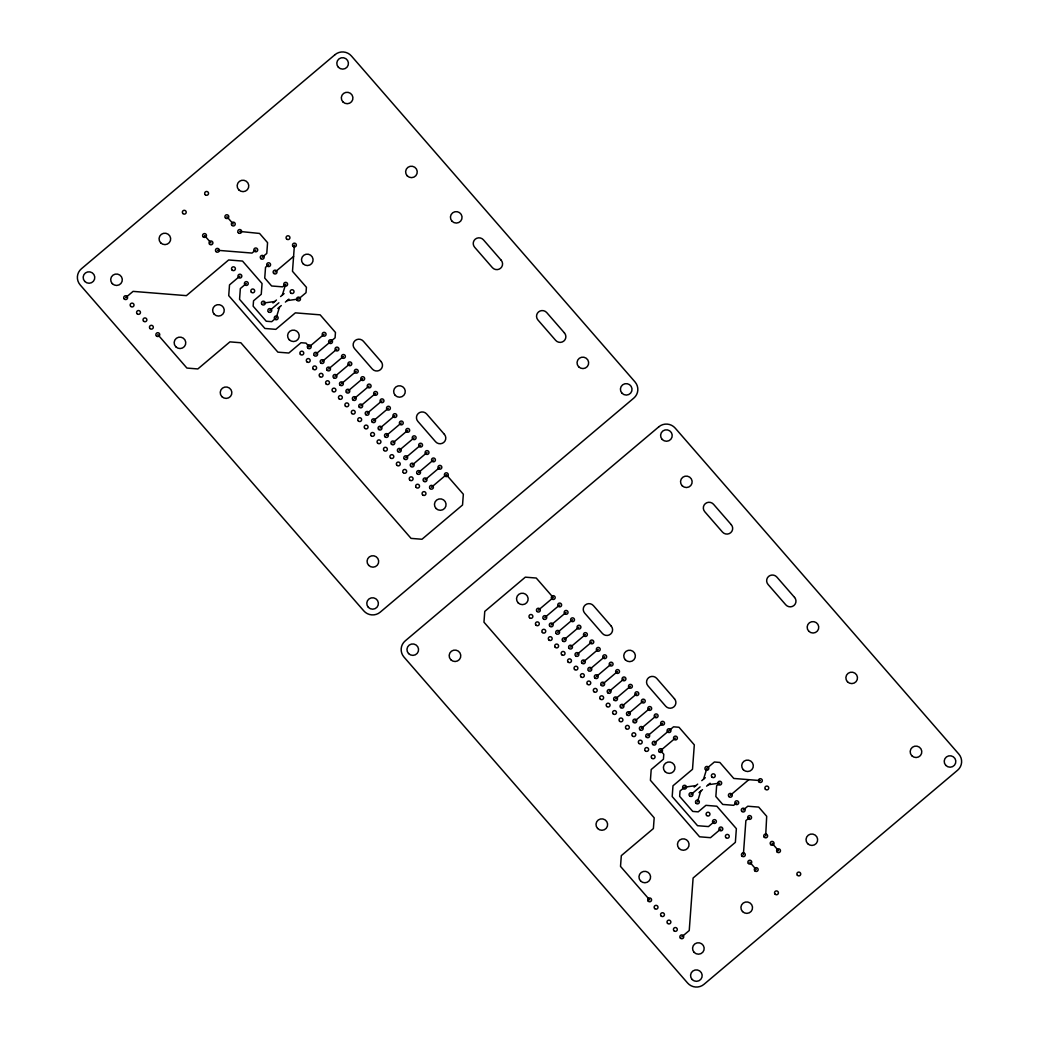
<?xml version="1.0" encoding="UTF-8"?>
<svg xmlns="http://www.w3.org/2000/svg" width="1039" height="1039" viewBox="0 0 1039 1039"><rect width="100%" height="100%" fill="white"/><g stroke="black" fill="none" stroke-linecap="round" stroke-linejoin="round"><path stroke-width="1.5" d="M765.678 835.927L766.691 816.29L758.691 807.095L747.768 806.225L743.197 810.082M294.427 245.061L292.491 271.296L306.427 287.309L306.024 292.686L298.531 299.024L287.154 300.609M743.366 854.759L745.872 820.641L749.626 817.472M282.335 295.076L285.66 284.244L282.556 286.855L271.634 285.985L264.737 278.062L265.529 267.296L268.633 264.672M279.53 307.037L276.205 317.869L271.699 321.674L266.231 321.233L253.139 306.18L253.542 300.803L261.257 294.284L262.049 283.53L242.516 261.075L228.645 259.971L186.384 295.647L133.083 291.375L125.654 297.648M703.546 779.172L706.871 768.341L714.377 762.003L719.832 762.444L733.768 778.458L760.392 780.588M697.416 801.965L700.741 791.134M255.776 249.892L252.022 253.061L217.398 250.282M239.892 276.127L229.515 284.881L228.723 295.647L277.894 352.156L288.816 353.026L301.024 342.714L306.037 343.117L309.245 346.818L324.129 334.246M262.205 257.282L266.776 253.425L267.568 242.658L259.568 233.45L239.723 231.437M246.321 283.517L240.347 288.556L239.554 299.323L264.906 328.467L275.829 329.35L295.362 312.856L320.155 314.843L335.467 332.454L335.078 337.831L315.687 354.208M275.062 272.062L293.595 256.425M272.971 302.985L276.478 300.024M280.582 296.557L284.089 293.595M269.776 310.479L278.881 302.791M277.777 308.518L281.296 305.557M285.387 302.089L288.907 299.128M322.116 361.598L336.987 349.039M328.545 368.988L343.428 356.429M334.974 376.378L349.857 363.819M341.415 383.768L356.286 371.209M347.844 391.171L362.715 378.599M354.273 398.56L369.157 386.001M360.702 405.95L375.586 393.391M367.131 413.34L382.014 400.781M373.572 420.73L388.443 408.171M380.001 428.12L394.872 415.561M386.43 435.51L401.314 422.951M392.859 442.913L407.743 430.341M399.301 450.303L414.171 437.744M405.729 457.692L420.6 445.134M412.158 465.082L427.042 452.523M418.587 472.472L433.471 459.913M425.016 479.862L439.9 467.303M431.458 487.265L446.328 474.693L463.342 494.239L462.537 505.006L421.977 539.254L411.054 538.384L240.84 342.753L229.918 341.87L197.839 368.949L186.916 368.066L157.811 334.61M538.371 610.14L553.255 597.581L536.241 578.035L525.318 577.164L484.758 611.413L483.966 622.179L654.18 817.81L653.388 828.564L621.309 855.642L620.517 866.409L649.635 899.865M544.8 617.53L559.683 604.971M551.228 624.92L566.112 612.361M557.67 632.309L572.541 619.751M564.099 639.712L578.97 627.14M570.528 647.102L585.412 634.543M576.957 654.492L591.84 641.933M583.399 661.882L598.269 649.323M589.827 669.272L604.698 656.713M596.256 676.662L611.14 664.103M602.685 684.065L617.569 671.493M609.114 691.455L623.997 678.896M615.556 698.844L630.426 686.285M621.984 706.234L636.855 693.675M628.413 713.624L643.297 701.065M634.842 721.014L649.726 708.455M641.284 728.404L656.154 715.845M647.713 735.807L662.583 723.248M654.141 743.197L673.532 726.819L678.986 727.261L694.312 744.872L692.506 769.302L672.986 785.796L672.194 796.549L697.546 825.706L708.468 826.576L714.442 821.537M675.454 738.028L660.57 750.587L663.791 754.275L663.427 759.21L651.206 769.522L650.414 780.289L699.585 836.798L710.507 837.681L720.871 828.927M694.169 787.081L697.689 784.12M701.793 780.653L705.299 777.692M690.987 794.575L700.091 786.887M698.987 792.614L702.507 789.653M706.598 786.185L710.118 783.224M730.326 795.303L748.846 779.666M736.768 802.692L733.664 805.316L722.741 804.433L715.845 796.51L716.637 785.744L719.741 783.12L708.364 784.705M681.792 936.827L689.234 930.541L693.104 878.007L735.365 842.343L736.365 828.667L716.845 806.225L705.923 805.342L698.208 811.862L692.74 811.42L679.649 796.368L680.038 790.991L684.558 787.185L695.935 785.601M263.348 303.089L274.725 301.505M226.853 216.657L233.294 224.047M772.107 843.317L778.549 850.707M204.54 235.502L210.969 242.892M749.794 862.162L756.223 869.552M335.026 54.664L81.393 268.789A11.624 11.442 16 0 0 80.198 284.946L363.793 610.88A11.624 11.442 16 0 0 380.183 612.192L633.829 398.08A11.624 11.442 16 0 0 635.011 381.923L351.416 55.989A11.624 11.442 16 0 0 335.026 54.664M658.817 426.808L405.171 640.92A11.624 11.442 16 0 0 403.989 657.077L687.584 983.011A11.624 11.442 16 0 0 703.974 984.336L957.607 770.211A11.624 11.442 16 0 0 958.802 754.054L675.207 428.12A11.624 11.442 16 0 0 658.817 426.808M501.162 260.205L483.434 239.827A5.818 5.715 16 0 0 475.239 239.178A5.818 5.715 16 0 0 474.641 247.243L492.369 267.62A5.818 5.715 16 0 0 500.564 268.27A5.818 5.715 16 0 0 501.162 260.205M564.463 332.961L546.735 312.583A5.818 5.715 16 0 0 538.54 311.934A5.818 5.715 16 0 0 537.955 319.999L555.67 340.376A5.818 5.715 16 0 0 563.865 341.026A5.818 5.715 16 0 0 564.463 332.961M731.261 524.656L713.533 504.279A5.818 5.715 16 0 0 705.338 503.629A5.818 5.715 16 0 0 704.754 511.708L722.469 532.072A5.818 5.715 16 0 0 730.664 532.734A5.818 5.715 16 0 0 731.261 524.656M794.562 597.412L776.834 577.035A5.818 5.715 16 0 0 768.652 576.385A5.818 5.715 16 0 0 768.055 584.45L785.783 604.828A5.818 5.715 16 0 0 793.965 605.49A5.818 5.715 16 0 0 794.562 597.412M381.079 361.572L363.351 341.208A5.818 5.715 16 0 0 355.156 340.545A5.818 5.715 16 0 0 354.559 348.623L372.287 368.988A5.818 5.715 16 0 0 380.482 369.65A5.818 5.715 16 0 0 381.079 361.572M444.38 434.328L426.652 413.964A5.818 5.715 16 0 0 418.457 413.301A5.818 5.715 16 0 0 417.873 421.379L435.588 441.744A5.818 5.715 16 0 0 443.783 442.406A5.818 5.715 16 0 0 444.38 434.328M611.179 626.036L593.451 605.659A5.818 5.715 16 0 0 585.256 604.997A5.818 5.715 16 0 0 584.658 613.075L602.386 633.452A5.818 5.715 16 0 0 610.581 634.102A5.818 5.715 16 0 0 611.179 626.036M674.48 698.779L656.752 678.415A5.818 5.715 16 0 0 648.557 677.753A5.818 5.715 16 0 0 647.972 685.831L665.687 706.208A5.818 5.715 16 0 0 673.882 706.858A5.818 5.715 16 0 0 674.48 698.779M444.926 476.005A1.935 1.909 16 0 0 448.186 475.252A1.935 1.909 16 0 0 445.874 472.836A1.935 1.909 16 0 0 444.926 476.005M322.726 335.558A1.935 1.909 16 0 0 325.986 334.805A1.935 1.909 16 0 0 323.674 332.389A1.935 1.909 16 0 0 322.726 335.558M329.155 342.948A1.935 1.909 16 0 0 332.415 342.195A1.935 1.909 16 0 0 330.103 339.779A1.935 1.909 16 0 0 329.155 342.948M274.803 319.168A1.935 1.909 16 0 0 278.062 318.428A1.935 1.909 16 0 0 275.751 316.012A1.935 1.909 16 0 0 274.803 319.168M268.374 311.778A1.935 1.909 16 0 0 271.634 311.038A1.935 1.909 16 0 0 269.322 308.622A1.935 1.909 16 0 0 268.374 311.778M261.945 304.388A1.935 1.909 16 0 0 265.205 303.635A1.935 1.909 16 0 0 262.893 301.219A1.935 1.909 16 0 0 261.945 304.388M284.257 285.543A1.935 1.909 16 0 0 287.517 284.803A1.935 1.909 16 0 0 285.206 282.387A1.935 1.909 16 0 0 284.257 285.543M297.128 300.336A1.935 1.909 16 0 0 300.388 299.583A1.935 1.909 16 0 0 298.076 297.167A1.935 1.909 16 0 0 297.128 300.336M225.45 217.956A1.935 1.909 16 0 0 228.71 217.216A1.935 1.909 16 0 0 226.398 214.8A1.935 1.909 16 0 0 225.45 217.956M231.892 225.359A1.935 1.909 16 0 0 235.152 224.606A1.935 1.909 16 0 0 232.84 222.19A1.935 1.909 16 0 0 231.892 225.359M238.321 232.749A1.935 1.909 16 0 0 241.58 231.996A1.935 1.909 16 0 0 239.269 229.58A1.935 1.909 16 0 0 238.321 232.749M203.137 236.801A1.935 1.909 16 0 0 206.397 236.048A1.935 1.909 16 0 0 204.086 233.632A1.935 1.909 16 0 0 203.137 236.801M215.995 251.581A1.935 1.909 16 0 0 219.255 250.841A1.935 1.909 16 0 0 216.943 248.425A1.935 1.909 16 0 0 215.995 251.581M209.566 244.191A1.935 1.909 16 0 0 212.826 243.451A1.935 1.909 16 0 0 210.514 241.035A1.935 1.909 16 0 0 209.566 244.191M273.66 273.374A1.935 1.909 16 0 0 276.919 272.621A1.935 1.909 16 0 0 274.608 270.205A1.935 1.909 16 0 0 273.66 273.374M267.231 265.984A1.935 1.909 16 0 0 270.491 265.231A1.935 1.909 16 0 0 268.179 262.815A1.935 1.909 16 0 0 267.231 265.984M260.802 258.581A1.935 1.909 16 0 0 264.062 257.841A1.935 1.909 16 0 0 261.75 255.425A1.935 1.909 16 0 0 260.802 258.581M254.373 251.191A1.935 1.909 16 0 0 257.633 250.451A1.935 1.909 16 0 0 255.321 248.035A1.935 1.909 16 0 0 254.373 251.191M238.489 277.426A1.935 1.909 16 0 0 241.749 276.673A1.935 1.909 16 0 0 239.438 274.257A1.935 1.909 16 0 0 238.489 277.426M251.347 292.206A1.935 1.909 16 0 0 254.607 291.465A1.935 1.909 16 0 0 252.295 289.05A1.935 1.909 16 0 0 251.347 292.206M244.918 284.816A1.935 1.909 16 0 0 248.178 284.076A1.935 1.909 16 0 0 245.866 281.66A1.935 1.909 16 0 0 244.918 284.816M438.497 468.615A1.935 1.909 16 0 0 441.757 467.862A1.935 1.909 16 0 0 439.445 465.446A1.935 1.909 16 0 0 438.497 468.615M432.068 461.225A1.935 1.909 16 0 0 435.328 460.472A1.935 1.909 16 0 0 433.016 458.056A1.935 1.909 16 0 0 432.068 461.225M425.639 453.822A1.935 1.909 16 0 0 428.899 453.082A1.935 1.909 16 0 0 426.587 450.666A1.935 1.909 16 0 0 425.639 453.822M419.198 446.432A1.935 1.909 16 0 0 422.457 445.692A1.935 1.909 16 0 0 420.146 443.276A1.935 1.909 16 0 0 419.198 446.432M412.769 439.042A1.935 1.909 16 0 0 416.029 438.289A1.935 1.909 16 0 0 413.717 435.873A1.935 1.909 16 0 0 412.769 439.042M406.34 431.653A1.935 1.909 16 0 0 409.6 430.899A1.935 1.909 16 0 0 407.288 428.484A1.935 1.909 16 0 0 406.34 431.653M399.911 424.263A1.935 1.909 16 0 0 403.171 423.509A1.935 1.909 16 0 0 400.859 421.094A1.935 1.909 16 0 0 399.911 424.263M393.469 416.873A1.935 1.909 16 0 0 396.729 416.12A1.935 1.909 16 0 0 394.417 413.704A1.935 1.909 16 0 0 393.469 416.873M387.04 409.47A1.935 1.909 16 0 0 390.3 408.73A1.935 1.909 16 0 0 387.989 406.314A1.935 1.909 16 0 0 387.04 409.47M380.612 402.08A1.935 1.909 16 0 0 383.872 401.34A1.935 1.909 16 0 0 381.56 398.924A1.935 1.909 16 0 0 380.612 402.08M374.183 394.69A1.935 1.909 16 0 0 377.443 393.937A1.935 1.909 16 0 0 375.131 391.521A1.935 1.909 16 0 0 374.183 394.69M367.754 387.3A1.935 1.909 16 0 0 371.014 386.547A1.935 1.909 16 0 0 368.702 384.131A1.935 1.909 16 0 0 367.754 387.3M361.312 379.91A1.935 1.909 16 0 0 364.572 379.157A1.935 1.909 16 0 0 362.26 376.741A1.935 1.909 16 0 0 361.312 379.91M354.883 372.52A1.935 1.909 16 0 0 358.143 371.767A1.935 1.909 16 0 0 355.832 369.352A1.935 1.909 16 0 0 354.883 372.52M348.455 365.118A1.935 1.909 16 0 0 351.714 364.377A1.935 1.909 16 0 0 349.403 361.962A1.935 1.909 16 0 0 348.455 365.118M342.026 357.728A1.935 1.909 16 0 0 345.286 356.987A1.935 1.909 16 0 0 342.974 354.572A1.935 1.909 16 0 0 342.026 357.728M335.584 350.338A1.935 1.909 16 0 0 338.844 349.598A1.935 1.909 16 0 0 336.532 347.182A1.935 1.909 16 0 0 335.584 350.338M293.024 246.36A1.935 1.909 16 0 0 296.284 245.62A1.935 1.909 16 0 0 293.972 243.204A1.935 1.909 16 0 0 293.024 246.36M307.843 348.117A1.935 1.909 16 0 0 311.103 347.364A1.935 1.909 16 0 0 308.791 344.948A1.935 1.909 16 0 0 307.843 348.117M430.055 488.564A1.935 1.909 16 0 0 433.315 487.811A1.935 1.909 16 0 0 431.003 485.395A1.935 1.909 16 0 0 430.055 488.564M423.613 481.174A1.935 1.909 16 0 0 426.873 480.421A1.935 1.909 16 0 0 424.561 478.005A1.935 1.909 16 0 0 423.613 481.174M417.184 473.784A1.935 1.909 16 0 0 420.444 473.031A1.935 1.909 16 0 0 418.133 470.615A1.935 1.909 16 0 0 417.184 473.784M410.756 466.381A1.935 1.909 16 0 0 414.016 465.641A1.935 1.909 16 0 0 411.704 463.225A1.935 1.909 16 0 0 410.756 466.381M404.327 458.991A1.935 1.909 16 0 0 407.587 458.251A1.935 1.909 16 0 0 405.275 455.835A1.935 1.909 16 0 0 404.327 458.991M397.898 451.601A1.935 1.909 16 0 0 401.145 450.861A1.935 1.909 16 0 0 398.846 448.445A1.935 1.909 16 0 0 397.898 451.601M391.456 444.211A1.935 1.909 16 0 0 394.716 443.458A1.935 1.909 16 0 0 392.404 441.043A1.935 1.909 16 0 0 391.456 444.211M385.027 436.822A1.935 1.909 16 0 0 388.287 436.068A1.935 1.909 16 0 0 385.976 433.653A1.935 1.909 16 0 0 385.027 436.822M378.599 429.432A1.935 1.909 16 0 0 381.858 428.678A1.935 1.909 16 0 0 379.547 426.263A1.935 1.909 16 0 0 378.599 429.432M372.17 422.042A1.935 1.909 16 0 0 375.43 421.289A1.935 1.909 16 0 0 373.118 418.873A1.935 1.909 16 0 0 372.17 422.042M365.728 414.639A1.935 1.909 16 0 0 368.988 413.899A1.935 1.909 16 0 0 366.676 411.483A1.935 1.909 16 0 0 365.728 414.639M359.299 407.249A1.935 1.909 16 0 0 362.559 406.509A1.935 1.909 16 0 0 360.247 404.093A1.935 1.909 16 0 0 359.299 407.249M352.87 399.859A1.935 1.909 16 0 0 356.13 399.106A1.935 1.909 16 0 0 353.818 396.69A1.935 1.909 16 0 0 352.87 399.859M346.442 392.469A1.935 1.909 16 0 0 349.701 391.716A1.935 1.909 16 0 0 347.39 389.3A1.935 1.909 16 0 0 346.442 392.469M340.013 385.079A1.935 1.909 16 0 0 343.26 384.326A1.935 1.909 16 0 0 340.961 381.91A1.935 1.909 16 0 0 340.013 385.079M333.571 377.689A1.935 1.909 16 0 0 336.831 376.936A1.935 1.909 16 0 0 334.519 374.521A1.935 1.909 16 0 0 333.571 377.689M327.142 370.287A1.935 1.909 16 0 0 330.402 369.546A1.935 1.909 16 0 0 328.09 367.131A1.935 1.909 16 0 0 327.142 370.287M320.713 362.897A1.935 1.909 16 0 0 323.973 362.156A1.935 1.909 16 0 0 321.661 359.741A1.935 1.909 16 0 0 320.713 362.897M314.285 355.507A1.935 1.909 16 0 0 317.544 354.767A1.935 1.909 16 0 0 315.233 352.351A1.935 1.909 16 0 0 314.285 355.507M306.843 361.793A1.935 1.909 16 0 0 310.103 361.04A1.935 1.909 16 0 0 307.791 358.624A1.935 1.909 16 0 0 306.843 361.793M313.271 369.183A1.935 1.909 16 0 0 316.531 368.429A1.935 1.909 16 0 0 314.22 366.014A1.935 1.909 16 0 0 313.271 369.183M319.7 376.573A1.935 1.909 16 0 0 322.96 375.819A1.935 1.909 16 0 0 320.648 373.404A1.935 1.909 16 0 0 319.7 376.573M326.129 383.962A1.935 1.909 16 0 0 329.389 383.222A1.935 1.909 16 0 0 327.09 380.806A1.935 1.909 16 0 0 326.129 383.962M332.571 391.352A1.935 1.909 16 0 0 335.831 390.612A1.935 1.909 16 0 0 333.519 388.196A1.935 1.909 16 0 0 332.571 391.352M339 398.742A1.935 1.909 16 0 0 342.26 398.002A1.935 1.909 16 0 0 339.948 395.586A1.935 1.909 16 0 0 339 398.742M345.429 406.145A1.935 1.909 16 0 0 348.688 405.392A1.935 1.909 16 0 0 346.377 402.976A1.935 1.909 16 0 0 345.429 406.145M351.857 413.535A1.935 1.909 16 0 0 355.117 412.782A1.935 1.909 16 0 0 352.805 410.366A1.935 1.909 16 0 0 351.857 413.535M358.299 420.925A1.935 1.909 16 0 0 361.559 420.172A1.935 1.909 16 0 0 359.247 417.756A1.935 1.909 16 0 0 358.299 420.925M364.728 428.315A1.935 1.909 16 0 0 367.988 427.561A1.935 1.909 16 0 0 365.676 425.146A1.935 1.909 16 0 0 364.728 428.315M371.157 435.705A1.935 1.909 16 0 0 374.417 434.964A1.935 1.909 16 0 0 372.105 432.549A1.935 1.909 16 0 0 371.157 435.705M377.586 443.095A1.935 1.909 16 0 0 380.845 442.354A1.935 1.909 16 0 0 378.534 439.939A1.935 1.909 16 0 0 377.586 443.095M384.014 450.497A1.935 1.909 16 0 0 387.274 449.744A1.935 1.909 16 0 0 384.962 447.328A1.935 1.909 16 0 0 384.014 450.497M390.456 457.887A1.935 1.909 16 0 0 393.716 457.134A1.935 1.909 16 0 0 391.404 454.718A1.935 1.909 16 0 0 390.456 457.887M396.885 465.277A1.935 1.909 16 0 0 400.145 464.524A1.935 1.909 16 0 0 397.833 462.108A1.935 1.909 16 0 0 396.885 465.277M403.314 472.667A1.935 1.909 16 0 0 406.574 471.914A1.935 1.909 16 0 0 404.262 469.498A1.935 1.909 16 0 0 403.314 472.667M409.743 480.057A1.935 1.909 16 0 0 413.002 479.317A1.935 1.909 16 0 0 410.691 476.901A1.935 1.909 16 0 0 409.743 480.057M416.184 487.447A1.935 1.909 16 0 0 419.444 486.707A1.935 1.909 16 0 0 417.133 484.291A1.935 1.909 16 0 0 416.184 487.447M422.613 494.85A1.935 1.909 16 0 0 425.873 494.096A1.935 1.909 16 0 0 423.561 491.681A1.935 1.909 16 0 0 422.613 494.85M156.408 335.922A1.935 1.909 16 0 0 159.668 335.168A1.935 1.909 16 0 0 157.357 332.753A1.935 1.909 16 0 0 156.408 335.922M143.538 321.129A1.935 1.909 16 0 0 146.798 320.389A1.935 1.909 16 0 0 144.486 317.973A1.935 1.909 16 0 0 143.538 321.129M137.109 313.739A1.935 1.909 16 0 0 140.369 312.999A1.935 1.909 16 0 0 138.057 310.583A1.935 1.909 16 0 0 137.109 313.739M124.251 298.959A1.935 1.909 16 0 0 127.511 298.206A1.935 1.909 16 0 0 125.2 295.79A1.935 1.909 16 0 0 124.251 298.959M286.595 238.97A1.935 1.909 16 0 0 289.855 238.23A1.935 1.909 16 0 0 287.543 235.814A1.935 1.909 16 0 0 286.595 238.97M130.68 306.349A1.935 1.909 16 0 0 133.94 305.596A1.935 1.909 16 0 0 131.628 303.18A1.935 1.909 16 0 0 130.68 306.349M149.98 328.519A1.935 1.909 16 0 0 153.24 327.779A1.935 1.909 16 0 0 150.928 325.363A1.935 1.909 16 0 0 149.98 328.519M300.414 354.403A1.935 1.909 16 0 0 303.674 353.65A1.935 1.909 16 0 0 301.362 351.234A1.935 1.909 16 0 0 300.414 354.403M232.048 270.036A1.935 1.909 16 0 0 235.308 269.283A1.935 1.909 16 0 0 232.996 266.867A1.935 1.909 16 0 0 232.048 270.036M182.877 213.515A1.935 1.909 16 0 0 186.137 212.774A1.935 1.909 16 0 0 183.825 210.359A1.935 1.909 16 0 0 182.877 213.515M205.203 194.683A1.935 1.909 16 0 0 208.462 193.929A1.935 1.909 16 0 0 206.151 191.514A1.935 1.909 16 0 0 205.203 194.683M290.686 292.933A1.935 1.909 16 0 0 293.946 292.193A1.935 1.909 16 0 0 291.634 289.777A1.935 1.909 16 0 0 290.686 292.933M436.055 508.487A5.818 5.715 16 0 0 445.835 506.24A5.818 5.715 16 0 0 438.9 498.993A5.818 5.715 16 0 0 436.055 508.487M368.676 565.359A5.818 5.715 16 0 0 378.456 563.112A5.818 5.715 16 0 0 371.52 555.865A5.818 5.715 16 0 0 368.676 565.359M221.839 396.599A5.818 5.715 16 0 0 231.619 394.352A5.818 5.715 16 0 0 224.684 387.105A5.818 5.715 16 0 0 221.839 396.599M289.206 339.727A5.818 5.715 16 0 0 298.985 337.48A5.818 5.715 16 0 0 292.05 330.233A5.818 5.715 16 0 0 289.206 339.727M214.242 314.259A5.818 5.715 16 0 0 224.021 312.012A5.818 5.715 16 0 0 217.099 304.765A5.818 5.715 16 0 0 214.242 314.259M175.76 346.74A5.818 5.715 16 0 0 185.539 344.493A5.818 5.715 16 0 0 178.604 337.246A5.818 5.715 16 0 0 175.76 346.74M160.655 242.814A5.818 5.715 16 0 0 170.435 240.58A5.818 5.715 16 0 0 163.5 233.333A5.818 5.715 16 0 0 160.655 242.814M112.303 283.647A5.818 5.715 16 0 0 122.083 281.4A5.818 5.715 16 0 0 115.147 274.153A5.818 5.715 16 0 0 112.303 283.647M238.762 189.838A5.818 5.715 16 0 0 248.542 187.591A5.818 5.715 16 0 0 241.606 180.344A5.818 5.715 16 0 0 238.762 189.838M303.089 263.75A5.818 5.715 16 0 0 312.856 261.516A5.818 5.715 16 0 0 305.934 254.269A5.818 5.715 16 0 0 303.089 263.75M407.236 175.838A5.818 5.715 16 0 0 417.016 173.591A5.818 5.715 16 0 0 410.08 166.344A5.818 5.715 16 0 0 407.236 175.838M342.922 101.913A5.818 5.715 16 0 0 352.702 99.666A5.818 5.715 16 0 0 345.766 92.419A5.818 5.715 16 0 0 342.922 101.913M578.645 366.767A5.818 5.715 16 0 0 588.425 364.52A5.818 5.715 16 0 0 581.502 357.273A5.818 5.715 16 0 0 578.645 366.767M452.043 221.255A5.818 5.715 16 0 0 461.823 219.008A5.818 5.715 16 0 0 454.887 211.761A5.818 5.715 16 0 0 452.043 221.255M395.262 395.391A5.818 5.715 16 0 0 405.041 393.145A5.818 5.715 16 0 0 398.106 385.898A5.818 5.715 16 0 0 395.262 395.391M338.415 67.314A5.818 5.715 16 0 0 348.195 65.067A5.818 5.715 16 0 0 341.26 57.82A5.818 5.715 16 0 0 338.415 67.314M622.023 393.262A5.818 5.715 16 0 0 631.803 391.015A5.818 5.715 16 0 0 624.868 383.768A5.818 5.715 16 0 0 622.023 393.262M368.377 607.373A5.818 5.715 16 0 0 378.157 605.14A5.818 5.715 16 0 0 371.222 597.893A5.818 5.715 16 0 0 368.377 607.373M84.769 281.439A5.818 5.715 16 0 0 94.549 279.192A5.818 5.715 16 0 0 87.614 271.945A5.818 5.715 16 0 0 84.769 281.439M551.852 598.88A1.935 1.909 16 0 0 555.112 598.139A1.935 1.909 16 0 0 552.8 595.724A1.935 1.909 16 0 0 551.852 598.88M674.051 739.326A1.935 1.909 16 0 0 677.311 738.586A1.935 1.909 16 0 0 674.999 736.17A1.935 1.909 16 0 0 674.051 739.326M667.622 731.937A1.935 1.909 16 0 0 670.882 731.183A1.935 1.909 16 0 0 668.571 728.768A1.935 1.909 16 0 0 667.622 731.937M683.155 788.484A1.935 1.909 16 0 0 686.415 787.731A1.935 1.909 16 0 0 684.104 785.315A1.935 1.909 16 0 0 683.155 788.484M689.584 795.874A1.935 1.909 16 0 0 692.844 795.134A1.935 1.909 16 0 0 690.532 792.718A1.935 1.909 16 0 0 689.584 795.874M696.013 803.264A1.935 1.909 16 0 0 699.273 802.524A1.935 1.909 16 0 0 696.961 800.108A1.935 1.909 16 0 0 696.013 803.264M718.339 784.432A1.935 1.909 16 0 0 721.598 783.679A1.935 1.909 16 0 0 719.287 781.263A1.935 1.909 16 0 0 718.339 784.432M705.468 769.639A1.935 1.909 16 0 0 708.728 768.899A1.935 1.909 16 0 0 706.416 766.483A1.935 1.909 16 0 0 705.468 769.639M777.146 852.019A1.935 1.909 16 0 0 780.393 851.266A1.935 1.909 16 0 0 778.094 848.85A1.935 1.909 16 0 0 777.146 852.019M770.704 844.616A1.935 1.909 16 0 0 773.964 843.876A1.935 1.909 16 0 0 771.652 841.46A1.935 1.909 16 0 0 770.704 844.616M764.275 837.226A1.935 1.909 16 0 0 767.535 836.486A1.935 1.909 16 0 0 765.224 834.07A1.935 1.909 16 0 0 764.275 837.226M754.821 870.851A1.935 1.909 16 0 0 758.08 870.111A1.935 1.909 16 0 0 755.769 867.695A1.935 1.909 16 0 0 754.821 870.851M741.963 856.071A1.935 1.909 16 0 0 745.223 855.318A1.935 1.909 16 0 0 742.911 852.902A1.935 1.909 16 0 0 741.963 856.071M748.392 863.461A1.935 1.909 16 0 0 751.652 862.708A1.935 1.909 16 0 0 749.34 860.292A1.935 1.909 16 0 0 748.392 863.461M728.923 796.601A1.935 1.909 16 0 0 732.183 795.861A1.935 1.909 16 0 0 729.872 793.445A1.935 1.909 16 0 0 728.923 796.601M735.365 803.991A1.935 1.909 16 0 0 738.625 803.251A1.935 1.909 16 0 0 736.313 800.835A1.935 1.909 16 0 0 735.365 803.991M741.794 811.381A1.935 1.909 16 0 0 745.054 810.641A1.935 1.909 16 0 0 742.742 808.225A1.935 1.909 16 0 0 741.794 811.381M748.223 818.784A1.935 1.909 16 0 0 751.483 818.031A1.935 1.909 16 0 0 749.171 815.615A1.935 1.909 16 0 0 748.223 818.784M719.469 830.226A1.935 1.909 16 0 0 722.728 829.486A1.935 1.909 16 0 0 720.417 827.07A1.935 1.909 16 0 0 719.469 830.226M706.611 815.446A1.935 1.909 16 0 0 709.871 814.693A1.935 1.909 16 0 0 707.559 812.277A1.935 1.909 16 0 0 706.611 815.446M713.04 822.836A1.935 1.909 16 0 0 716.3 822.083A1.935 1.909 16 0 0 713.988 819.667A1.935 1.909 16 0 0 713.04 822.836M558.281 606.269A1.935 1.909 16 0 0 561.541 605.529A1.935 1.909 16 0 0 559.229 603.114A1.935 1.909 16 0 0 558.281 606.269M564.709 613.672A1.935 1.909 16 0 0 567.969 612.919A1.935 1.909 16 0 0 565.658 610.503A1.935 1.909 16 0 0 564.709 613.672M571.138 621.062A1.935 1.909 16 0 0 574.398 620.309A1.935 1.909 16 0 0 572.086 617.893A1.935 1.909 16 0 0 571.138 621.062M577.567 628.452A1.935 1.909 16 0 0 580.827 627.699A1.935 1.909 16 0 0 578.528 625.283A1.935 1.909 16 0 0 577.567 628.452M584.009 635.842A1.935 1.909 16 0 0 587.269 635.089A1.935 1.909 16 0 0 584.957 632.673A1.935 1.909 16 0 0 584.009 635.842M590.438 643.232A1.935 1.909 16 0 0 593.698 642.492A1.935 1.909 16 0 0 591.386 640.076A1.935 1.909 16 0 0 590.438 643.232M596.867 650.622A1.935 1.909 16 0 0 600.126 649.882A1.935 1.909 16 0 0 597.815 647.466A1.935 1.909 16 0 0 596.867 650.622M603.295 658.025A1.935 1.909 16 0 0 606.555 657.271A1.935 1.909 16 0 0 604.243 654.856A1.935 1.909 16 0 0 603.295 658.025M609.737 665.415A1.935 1.909 16 0 0 612.997 664.661A1.935 1.909 16 0 0 610.685 662.246A1.935 1.909 16 0 0 609.737 665.415M616.166 672.804A1.935 1.909 16 0 0 619.426 672.051A1.935 1.909 16 0 0 617.114 669.636A1.935 1.909 16 0 0 616.166 672.804M622.595 680.194A1.935 1.909 16 0 0 625.855 679.441A1.935 1.909 16 0 0 623.543 677.025A1.935 1.909 16 0 0 622.595 680.194M629.024 687.584A1.935 1.909 16 0 0 632.283 686.844A1.935 1.909 16 0 0 629.972 684.428A1.935 1.909 16 0 0 629.024 687.584M635.452 694.974A1.935 1.909 16 0 0 638.712 694.234A1.935 1.909 16 0 0 636.4 691.818A1.935 1.909 16 0 0 635.452 694.974M641.894 702.364A1.935 1.909 16 0 0 645.154 701.624A1.935 1.909 16 0 0 642.842 699.208A1.935 1.909 16 0 0 641.894 702.364M648.323 709.767A1.935 1.909 16 0 0 651.583 709.014A1.935 1.909 16 0 0 649.271 706.598A1.935 1.909 16 0 0 648.323 709.767M654.752 717.157A1.935 1.909 16 0 0 658.012 716.403A1.935 1.909 16 0 0 655.7 713.988A1.935 1.909 16 0 0 654.752 717.157M661.181 724.547A1.935 1.909 16 0 0 664.441 723.793A1.935 1.909 16 0 0 662.129 721.378A1.935 1.909 16 0 0 661.181 724.547M758.99 781.886A1.935 1.909 16 0 0 762.249 781.146A1.935 1.909 16 0 0 759.938 778.731A1.935 1.909 16 0 0 758.99 781.886M659.168 751.885A1.935 1.909 16 0 0 662.427 751.145A1.935 1.909 16 0 0 660.116 748.729A1.935 1.909 16 0 0 659.168 751.885M536.968 611.439A1.935 1.909 16 0 0 540.228 610.698A1.935 1.909 16 0 0 537.916 608.283A1.935 1.909 16 0 0 536.968 611.439M543.397 618.841A1.935 1.909 16 0 0 546.657 618.088A1.935 1.909 16 0 0 544.345 615.672A1.935 1.909 16 0 0 543.397 618.841M549.826 626.231A1.935 1.909 16 0 0 553.086 625.478A1.935 1.909 16 0 0 550.774 623.062A1.935 1.909 16 0 0 549.826 626.231M556.268 633.621A1.935 1.909 16 0 0 559.527 632.868A1.935 1.909 16 0 0 557.216 630.452A1.935 1.909 16 0 0 556.268 633.621M562.696 641.011A1.935 1.909 16 0 0 565.956 640.258A1.935 1.909 16 0 0 563.645 637.842A1.935 1.909 16 0 0 562.696 641.011M569.125 648.401A1.935 1.909 16 0 0 572.385 647.661A1.935 1.909 16 0 0 570.073 645.245A1.935 1.909 16 0 0 569.125 648.401M575.554 655.791A1.935 1.909 16 0 0 578.814 655.051A1.935 1.909 16 0 0 576.502 652.635A1.935 1.909 16 0 0 575.554 655.791M581.996 663.181A1.935 1.909 16 0 0 585.243 662.44A1.935 1.909 16 0 0 582.944 660.025A1.935 1.909 16 0 0 581.996 663.181M588.425 670.584A1.935 1.909 16 0 0 591.685 669.83A1.935 1.909 16 0 0 589.373 667.415A1.935 1.909 16 0 0 588.425 670.584M594.853 677.973A1.935 1.909 16 0 0 598.113 677.22A1.935 1.909 16 0 0 595.802 674.805A1.935 1.909 16 0 0 594.853 677.973M601.282 685.363A1.935 1.909 16 0 0 604.542 684.61A1.935 1.909 16 0 0 602.23 682.194A1.935 1.909 16 0 0 601.282 685.363M607.711 692.753A1.935 1.909 16 0 0 610.971 692A1.935 1.909 16 0 0 608.659 689.597A1.935 1.909 16 0 0 607.711 692.753M614.153 700.143A1.935 1.909 16 0 0 617.413 699.403A1.935 1.909 16 0 0 615.101 696.987A1.935 1.909 16 0 0 614.153 700.143M620.582 707.533A1.935 1.909 16 0 0 623.842 706.793A1.935 1.909 16 0 0 621.53 704.377A1.935 1.909 16 0 0 620.582 707.533M627.011 714.936A1.935 1.909 16 0 0 630.27 714.183A1.935 1.909 16 0 0 627.959 711.767A1.935 1.909 16 0 0 627.011 714.936M633.439 722.326A1.935 1.909 16 0 0 636.699 721.573A1.935 1.909 16 0 0 634.387 719.157A1.935 1.909 16 0 0 633.439 722.326M639.881 729.716A1.935 1.909 16 0 0 643.128 728.962A1.935 1.909 16 0 0 640.829 726.547A1.935 1.909 16 0 0 639.881 729.716M646.31 737.106A1.935 1.909 16 0 0 649.57 736.352A1.935 1.909 16 0 0 647.258 733.937A1.935 1.909 16 0 0 646.31 737.106M652.739 744.495A1.935 1.909 16 0 0 655.999 743.755A1.935 1.909 16 0 0 653.687 741.339A1.935 1.909 16 0 0 652.739 744.495M645.297 750.781A1.935 1.909 16 0 0 648.557 750.028A1.935 1.909 16 0 0 646.245 747.612A1.935 1.909 16 0 0 645.297 750.781M638.868 743.392A1.935 1.909 16 0 0 642.128 742.638A1.935 1.909 16 0 0 639.816 740.223A1.935 1.909 16 0 0 638.868 743.392M632.439 735.989A1.935 1.909 16 0 0 635.699 735.248A1.935 1.909 16 0 0 633.387 732.833A1.935 1.909 16 0 0 632.439 735.989M625.998 728.599A1.935 1.909 16 0 0 629.257 727.858A1.935 1.909 16 0 0 626.959 725.443A1.935 1.909 16 0 0 625.998 728.599M619.569 721.209A1.935 1.909 16 0 0 622.829 720.469A1.935 1.909 16 0 0 620.517 718.053A1.935 1.909 16 0 0 619.569 721.209M613.14 713.819A1.935 1.909 16 0 0 616.4 713.066A1.935 1.909 16 0 0 614.088 710.65A1.935 1.909 16 0 0 613.14 713.819M606.711 706.429A1.935 1.909 16 0 0 609.971 705.676A1.935 1.909 16 0 0 607.659 703.26A1.935 1.909 16 0 0 606.711 706.429M600.282 699.039A1.935 1.909 16 0 0 603.542 698.286A1.935 1.909 16 0 0 601.23 695.87A1.935 1.909 16 0 0 600.282 699.039M593.84 691.649A1.935 1.909 16 0 0 597.1 690.896A1.935 1.909 16 0 0 594.789 688.48A1.935 1.909 16 0 0 593.84 691.649M587.412 684.246A1.935 1.909 16 0 0 590.672 683.506A1.935 1.909 16 0 0 588.36 681.09A1.935 1.909 16 0 0 587.412 684.246M580.983 676.857A1.935 1.909 16 0 0 584.243 676.116A1.935 1.909 16 0 0 581.931 673.701A1.935 1.909 16 0 0 580.983 676.857M574.554 669.467A1.935 1.909 16 0 0 577.814 668.713A1.935 1.909 16 0 0 575.502 666.298A1.935 1.909 16 0 0 574.554 669.467M568.125 662.077A1.935 1.909 16 0 0 571.372 661.323A1.935 1.909 16 0 0 569.073 658.908A1.935 1.909 16 0 0 568.125 662.077M561.683 654.687A1.935 1.909 16 0 0 564.943 653.934A1.935 1.909 16 0 0 562.631 651.518A1.935 1.909 16 0 0 561.683 654.687M555.255 647.297A1.935 1.909 16 0 0 558.514 646.544A1.935 1.909 16 0 0 556.203 644.128A1.935 1.909 16 0 0 555.255 647.297M548.826 639.894A1.935 1.909 16 0 0 552.086 639.154A1.935 1.909 16 0 0 549.774 636.738A1.935 1.909 16 0 0 548.826 639.894M542.397 632.504A1.935 1.909 16 0 0 545.657 631.764A1.935 1.909 16 0 0 543.345 629.348A1.935 1.909 16 0 0 542.397 632.504M535.955 625.114A1.935 1.909 16 0 0 539.215 624.361A1.935 1.909 16 0 0 536.903 621.945A1.935 1.909 16 0 0 535.955 625.114M529.526 617.724A1.935 1.909 16 0 0 532.786 616.971A1.935 1.909 16 0 0 530.474 614.556A1.935 1.909 16 0 0 529.526 617.724M648.232 901.177A1.935 1.909 16 0 0 651.492 900.423A1.935 1.909 16 0 0 649.18 898.008A1.935 1.909 16 0 0 648.232 901.177M661.09 915.956A1.935 1.909 16 0 0 664.35 915.203A1.935 1.909 16 0 0 662.038 912.787A1.935 1.909 16 0 0 661.09 915.956M667.532 923.346A1.935 1.909 16 0 0 670.791 922.593A1.935 1.909 16 0 0 668.48 920.177A1.935 1.909 16 0 0 667.532 923.346M680.389 938.126A1.935 1.909 16 0 0 683.649 937.386A1.935 1.909 16 0 0 681.337 934.97A1.935 1.909 16 0 0 680.389 938.126M765.418 789.289A1.935 1.909 16 0 0 768.678 788.536A1.935 1.909 16 0 0 766.366 786.12A1.935 1.909 16 0 0 765.418 789.289M673.96 930.736A1.935 1.909 16 0 0 677.22 929.996A1.935 1.909 16 0 0 674.908 927.58A1.935 1.909 16 0 0 673.96 930.736M654.661 908.567A1.935 1.909 16 0 0 657.921 907.813A1.935 1.909 16 0 0 655.609 905.398A1.935 1.909 16 0 0 654.661 908.567M651.726 758.171A1.935 1.909 16 0 0 654.986 757.418A1.935 1.909 16 0 0 652.674 755.002A1.935 1.909 16 0 0 651.726 758.171M725.91 837.616A1.935 1.909 16 0 0 729.17 836.876A1.935 1.909 16 0 0 726.858 834.46A1.935 1.909 16 0 0 725.91 837.616M775.081 894.137A1.935 1.909 16 0 0 778.341 893.384A1.935 1.909 16 0 0 776.029 890.968A1.935 1.909 16 0 0 775.081 894.137M797.394 875.293A1.935 1.909 16 0 0 800.653 874.539A1.935 1.909 16 0 0 798.342 872.137A1.935 1.909 16 0 0 797.394 875.293M711.897 777.029A1.935 1.909 16 0 0 715.157 776.289A1.935 1.909 16 0 0 712.845 773.873A1.935 1.909 16 0 0 711.897 777.029M518.136 602.828A5.818 5.715 16 0 0 527.916 600.581A5.818 5.715 16 0 0 520.981 593.334A5.818 5.715 16 0 0 518.136 602.828M450.77 659.7A5.818 5.715 16 0 0 460.55 657.453A5.818 5.715 16 0 0 453.614 650.206A5.818 5.715 16 0 0 450.77 659.7M597.607 828.473A5.818 5.715 16 0 0 607.386 826.226A5.818 5.715 16 0 0 600.451 818.979A5.818 5.715 16 0 0 597.607 828.473M664.986 771.587A5.818 5.715 16 0 0 674.753 769.354A5.818 5.715 16 0 0 667.83 762.106A5.818 5.715 16 0 0 664.986 771.587M679.064 848.46A5.818 5.715 16 0 0 688.844 846.214A5.818 5.715 16 0 0 681.909 838.967A5.818 5.715 16 0 0 679.064 848.46M640.569 880.955A5.818 5.715 16 0 0 650.349 878.708A5.818 5.715 16 0 0 643.414 871.461A5.818 5.715 16 0 0 640.569 880.955M742.521 911.567A5.818 5.715 16 0 0 752.301 909.32A5.818 5.715 16 0 0 745.366 902.073A5.818 5.715 16 0 0 742.521 911.567M694.169 952.386A5.818 5.715 16 0 0 703.948 950.14A5.818 5.715 16 0 0 697.013 942.893A5.818 5.715 16 0 0 694.169 952.386M807.641 843.642A5.818 5.715 16 0 0 817.407 841.395A5.818 5.715 16 0 0 810.485 834.148A5.818 5.715 16 0 0 807.641 843.642M743.314 769.717A5.818 5.715 16 0 0 753.093 767.47A5.818 5.715 16 0 0 746.158 760.223A5.818 5.715 16 0 0 743.314 769.717M847.473 681.792A5.818 5.715 16 0 0 857.253 679.545A5.818 5.715 16 0 0 850.318 672.298A5.818 5.715 16 0 0 847.473 681.792M911.787 755.717A5.818 5.715 16 0 0 921.567 753.47A5.818 5.715 16 0 0 914.632 746.223A5.818 5.715 16 0 0 911.787 755.717M682.142 485.72A5.818 5.715 16 0 0 691.922 483.473A5.818 5.715 16 0 0 684.987 476.226A5.818 5.715 16 0 0 682.142 485.72M808.758 631.218A5.818 5.715 16 0 0 818.524 628.985A5.818 5.715 16 0 0 811.602 621.738A5.818 5.715 16 0 0 808.758 631.218M625.361 659.843A5.818 5.715 16 0 0 635.141 657.596A5.818 5.715 16 0 0 628.205 650.349A5.818 5.715 16 0 0 625.361 659.843M945.815 765.392A5.818 5.715 16 0 0 955.594 763.146A5.818 5.715 16 0 0 948.659 755.898A5.818 5.715 16 0 0 945.815 765.392M662.207 439.445A5.818 5.715 16 0 0 671.986 437.198A5.818 5.715 16 0 0 665.051 429.951A5.818 5.715 16 0 0 662.207 439.445M408.561 653.57A5.818 5.715 16 0 0 418.34 651.323A5.818 5.715 16 0 0 411.405 644.076A5.818 5.715 16 0 0 408.561 653.57M692.169 979.517A5.818 5.715 16 0 0 701.948 977.27A5.818 5.715 16 0 0 695.013 970.023A5.818 5.715 16 0 0 692.169 979.517"/></g></svg>
